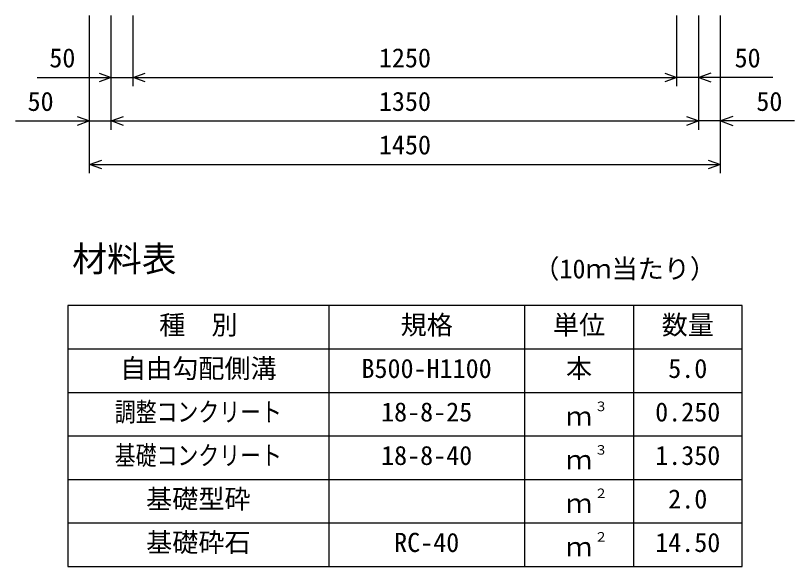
# Model space of a CAD drawing. Units: millimetres, scale not verified. Extents: x -16800 to 16800, y -5940 to 5940.
# Drawn here: x 3255 to 5045, y -2783 to -1517 of the extents above; entities that cross this region are included whole.
import ezdxf
from ezdxf.enums import TextEntityAlignment as Align

# ---------------------------------------------------------------- set-up
doc = ezdxf.new("R2010")
doc.units = ezdxf.units.MM
doc.header["$LTSCALE"] = 20
for name, color, linetype, lineweight in [('0-0_DIM', 7, 'Continuous', 25), ('0-3_HYO', 3, 'Continuous', 25), ('0-4_HYO2', 4, 'Continuous', 25), ('0-6_TXT', 7, 'Continuous', 25)]:
    doc.layers.add(name, color=color, linetype=linetype, lineweight=lineweight)
doc.styles.add('ＭＳ ゴシック', font='')
doc.styles.get('ＭＳ ゴシック').set_extended_font_data('MS Gothic')

msp = doc.modelspace()

# ---------------------------------------------------------------- linework, layer by layer
at = {"layer": '0-0_DIM'}
for p, q in [((3425, -1879.37), (3425, -1517.02)), ((3475, -1779.37), (3475, -1517.02)), ((3525, -1679.37), (3525, -1517.02)), ((4775, -1679.37), (4775, -1517.02)), ((4825, -1779.37), (4825, -1517.02)), ((4875, -1879.37), (4875, -1517.02)), ((3305, -1659.37), (3525, -1659.37)), ((3525, -1659.37), (4775, -1659.37)), ((4995, -1659.37), (4775, -1659.37)), ((3255, -1759.37), (3475, -1759.37)), ((3475, -1759.37), (4825, -1759.37)), ((5045, -1759.37), (4825, -1759.37)), ((3425, -1859.37), (4875, -1859.37))]:
    msp.add_line(p, q, dxfattribs=at)
for points in [[(3446.81, -1649.11), (3475, -1659.37), (3446.81, -1669.63)], [(3553.19, -1669.63), (3525, -1659.37), (3553.19, -1649.11)], [(4746.81, -1649.11), (4775, -1659.37), (4746.81, -1669.63)], [(4853.19, -1649.11), (4825, -1659.37), (4853.19, -1669.63)], [(3396.81, -1749.11), (3425, -1759.37), (3396.81, -1769.63)], [(3503.19, -1769.63), (3475, -1759.37), (3503.19, -1749.11)], [(4796.81, -1749.11), (4825, -1759.37), (4796.81, -1769.63)], [(4903.19, -1749.11), (4875, -1759.37), (4903.19, -1769.63)], [(3453.19, -1869.63), (3425, -1859.37), (3453.19, -1849.11)], [(4846.81, -1849.11), (4875, -1859.37), (4846.81, -1869.63)]]:
    msp.add_lwpolyline(points, dxfattribs=at)
at = {"layer": '0-3_HYO'}
for p, q in [((3975, -2183.31), (3975, -2783.31)), ((4425, -2183.31), (4425, -2783.31)), ((4675, -2183.31), (4675, -2783.31)), ((3375, -2283.31), (4925, -2283.31))]:
    msp.add_line(p, q, dxfattribs=at)
msp.add_lwpolyline([(3375, -2783.31), (4925, -2783.31), (4925, -2183.31), (3375, -2183.31)], close=True, dxfattribs=at)
at = {"layer": '0-4_HYO2'}
for p, q in [((3375, -2383.31), (4925, -2383.31)), ((3375, -2483.31), (4925, -2483.31)), ((3375, -2583.31), (4925, -2583.31)), ((3375, -2683.31), (4925, -2683.31))]:
    msp.add_line(p, q, dxfattribs=at)

# ---------------------------------------------------------------- texts
at = {"layer": '0-0_DIM', "style": 'ＭＳ ゴシック'}
for s, p in [('50', (3332.56, -1649.37)), ('1250', (4090, -1649.37)), ('50', (4907.44, -1649.37)), ('50', (3282.56, -1749.37)), ('1350', (4090, -1749.37)), ('50', (4957.44, -1749.37)), ('1450', (4090, -1849.37))]:
    msp.add_text(s, height=43.99, dxfattribs=at).set_placement(p, align=Align.BOTTOM_LEFT)
at = {"layer": '0-6_TXT', "style": 'ＭＳ ゴシック'}
for s, height, p in [('材料表', 58.65, (3385, -2123.31)), ('（10ｍ当たり）', 43.99, (4445, -2134.31)), ('種\u3000別', 43.99, (3585, -2263.31)), ('規格', 43.99, (4140, -2263.31)), ('単位', 43.99, (4490, -2263.31)), ('数量', 43.99, (4740, -2263.31)), ('自由勾配側溝', 43.99, (3495, -2363.31)), ('B500-H1100', 43.99, (4050, -2363.31)), ('本', 43.99, (4520, -2363.31)), ('5.0', 43.99, (4755, -2363.31)), ('18-8-25', 43.99, (4095, -2463.31)), ('３', 21.99, (4585.54, -2432.95)), ('0.250', 43.99, (4725, -2463.31)), ('ｍ', 43.99, (4520, -2473.31)), ('３', 21.99, (4585.54, -2532.95)), ('18-8-40', 43.99, (4095, -2563.31)), ('1.350', 43.99, (4725, -2563.31)), ('ｍ', 43.99, (4520, -2573.31)), ('基礎型砕', 43.99, (3555, -2663.31)), ('２', 21.99, (4585.54, -2632.95)), ('2.0', 43.99, (4755, -2663.31)), ('ｍ', 43.99, (4520, -2673.31)), ('基礎砕石', 43.99, (3555, -2763.31)), ('RC-40', 43.99, (4125, -2763.31)), ('２', 21.99, (4585.54, -2732.95)), ('14.50', 43.99, (4725, -2763.31)), ('ｍ', 43.99, (4520, -2773.31))]:
    msp.add_text(s, height=height, dxfattribs=at).set_placement(p, align=Align.BOTTOM_LEFT)
at = {"layer": '0-6_TXT', "style": 'ＭＳ ゴシック', "width": 0.8}
for s, p in [('調整コンクリート', (3483, -2463.31)), ('基礎コンクリート', (3483, -2563.31))]:
    msp.add_text(s, height=43.99, dxfattribs=at).set_placement(p, align=Align.BOTTOM_LEFT)

doc.saveas('drawing.dxf')
